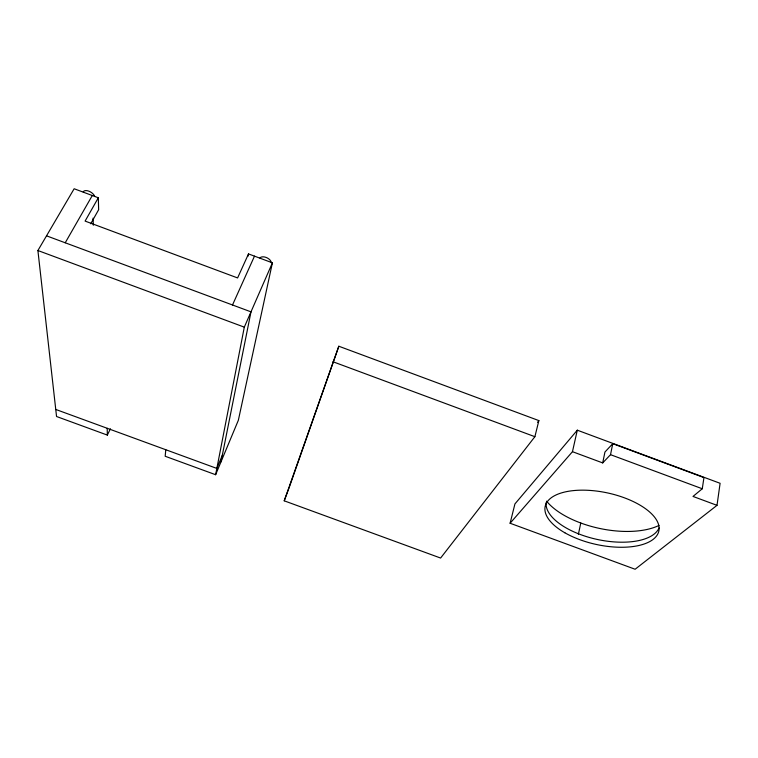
<?xml version="1.0" encoding="UTF-8"?>
<svg xmlns="http://www.w3.org/2000/svg" width="758" height="758" viewBox="0 0 758 758"><rect width="100%" height="100%" fill="white"/><g stroke="black" fill="none" stroke-linecap="round" stroke-linejoin="round"><path stroke-width="1.14" d="M165.775 449.731L165.187 456.259L215.623 474.716L238.344 420.283L272.406 262.837L248.51 253.911L237.595 277.94L85.095 221.09L98.322 197.781L74.151 188.751L37.9 250.519L56.547 416.502L107.342 435.092L110.422 428.782M717.011 505.34L720.1 483.291L577.302 430.184L514.928 503.928L510.106 523.247L635.119 569.249L717.011 505.34L693.011 496.433L702.278 488.758L703.945 477.587L612.758 443.667L604.941 452.033L602.695 462.911L572.461 451.692L510.106 523.247M248.112 256.119L248.51 253.911M215.623 474.716L244.303 327.143L272.406 262.837M220.985 461.859L250.983 311.851L46.522 235.833M602.695 462.911L610.522 454.677L612.758 443.667M578.382 534.324L580.78 523.02M572.461 451.692L577.302 430.184M534.883 436.693L538.872 420.595L338.826 346.235L284.222 500.82L440.606 558.049L534.883 436.693L332.989 361.756M289.433 486.835L338.826 346.235M284.222 500.82L289.082 487.839M222.265 455.454L216.845 468.425L55.751 409.443M232.507 304.981L254.489 256.147M90.714 223.79L98.644 209.72L98.322 197.781M65.226 242.787L92.287 195.526M537.564 422.32L538.872 420.595M37.9 250.519L244.303 327.143M610.522 454.677L702.278 488.758M93.063 218.143L93.31 225.249M107.2 428.279L107.342 435.092M83.209 191.973A6.576 3.515 31.2 0 1 88.809 191.149A6.576 3.515 31.2 0 1 94.646 196.246M259.909 258.004A6.282 3.619 25 0 1 266.115 257.426A6.282 3.619 25 0 1 271.212 262.23M659.053 527.928A57.987 26.53 12.1 0 1 596.29 539.232A57.987 26.53 12.1 0 1 546.158 502.582M659.015 525.408A66.619 31.286 11.9 0 1 546.594 501.152M564.862 532.789A58.148 26.369 12.2 0 0 658.162 533.168A58.148 26.369 12.2 0 0 583.025 490.161A58.148 26.369 12.2 0 0 564.862 532.789"/></g></svg>
